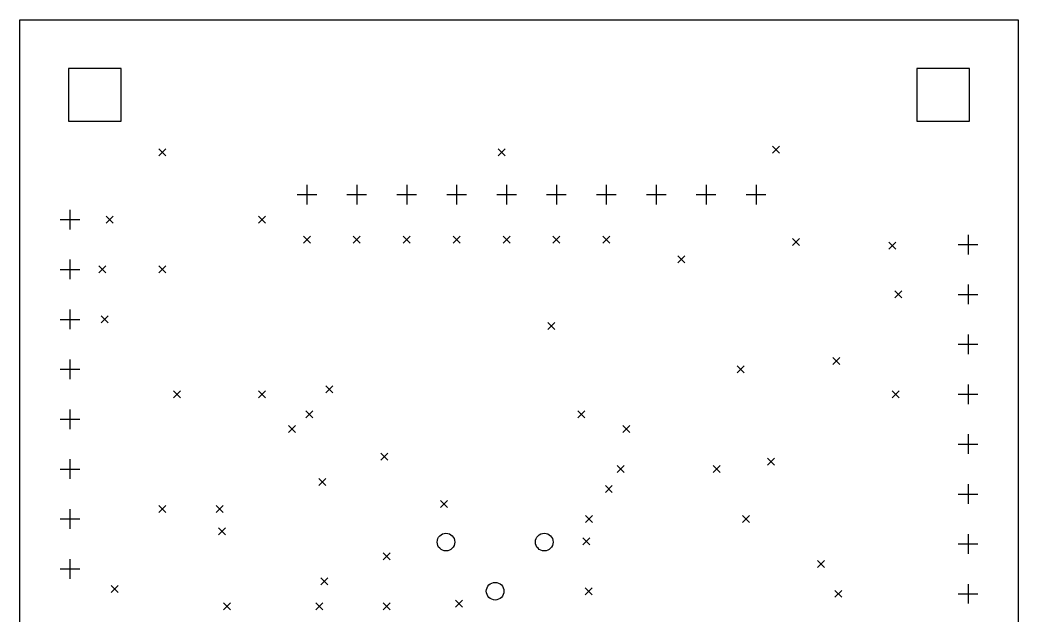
# Model space of a CAD drawing. Extents: x 4.63 to 6.7, y -4.93 to -2.8.
# Drawn here: x 4.7 to 6.7, y -3.992 to -2.8 of the extents above; entities that cross this region are included whole.
import ezdxf

# ---------------------------------------------------------------- set-up
doc = ezdxf.new("R2010")
doc.units = 0
doc.header["$MEASUREMENT"] = 0
doc.layers.add('BLACK', color=7, linetype='CONTINUOUS')

msp = doc.modelspace()

# ---------------------------------------------------------------- linework, layer by layer
at = {"layer": 'BLACK', "linetype": 'CONTINUOUS'}
for p, q in [((4.7, -4.3), (4.7, -2.8)), ((4.7, -2.8), (6.7, -2.8)), ((6.7, -2.8), (6.7, -4.3)), ((4.903, -2.897), (4.797, -2.897)), ((4.797, -2.897), (4.797, -3.003)), ((4.903, -3.003), (4.903, -2.897)), ((6.603, -2.897), (6.497, -2.897)), ((6.497, -2.897), (6.497, -3.003)), ((6.603, -3.003), (6.603, -2.897)), ((4.797, -3.003), (4.903, -3.003)), ((6.497, -3.003), (6.603, -3.003)), ((4.978, -3.058), (4.992, -3.072)), ((4.992, -3.058), (4.978, -3.072)), ((5.658, -3.058), (5.672, -3.072)), ((5.672, -3.058), (5.658, -3.072)), ((6.208, -3.053), (6.222, -3.067)), ((6.222, -3.053), (6.208, -3.067)), ((5.275, -3.1303), (5.275, -3.1697)), ((5.375, -3.1303), (5.375, -3.1697)), ((5.475, -3.1303), (5.475, -3.1697)), ((5.575, -3.1303), (5.575, -3.1697)), ((5.675, -3.1303), (5.675, -3.1697)), ((5.775, -3.1303), (5.775, -3.1697)), ((5.875, -3.1303), (5.875, -3.1697)), ((5.975, -3.1303), (5.975, -3.1697)), ((6.075, -3.1303), (6.075, -3.1697)), ((6.175, -3.1303), (6.175, -3.1697)), ((5.2553, -3.15), (5.2947, -3.15)), ((5.3553, -3.15), (5.3947, -3.15)), ((5.4553, -3.15), (5.4947, -3.15)), ((5.5553, -3.15), (5.5947, -3.15)), ((5.6553, -3.15), (5.6947, -3.15)), ((5.7553, -3.15), (5.7947, -3.15)), ((5.8553, -3.15), (5.8947, -3.15)), ((5.9553, -3.15), (5.9947, -3.15)), ((6.0553, -3.15), (6.0947, -3.15)), ((6.1553, -3.15), (6.1947, -3.15)), ((4.7803, -3.2), (4.8197, -3.2)), ((4.8, -3.1803), (4.8, -3.2197)), ((4.873, -3.193), (4.887, -3.207)), ((4.887, -3.193), (4.873, -3.207)), ((5.178, -3.193), (5.192, -3.207)), ((5.192, -3.193), (5.178, -3.207)), ((5.268, -3.233), (5.282, -3.247)), ((5.282, -3.233), (5.268, -3.247)), ((5.368, -3.233), (5.382, -3.247)), ((5.382, -3.233), (5.368, -3.247)), ((5.468, -3.233), (5.482, -3.247)), ((5.482, -3.233), (5.468, -3.247)), ((5.568, -3.233), (5.582, -3.247)), ((5.582, -3.233), (5.568, -3.247)), ((5.668, -3.233), (5.682, -3.247)), ((5.682, -3.233), (5.668, -3.247)), ((5.768, -3.233), (5.782, -3.247)), ((5.782, -3.233), (5.768, -3.247)), ((5.868, -3.233), (5.882, -3.247)), ((5.882, -3.233), (5.868, -3.247)), ((6.248, -3.238), (6.262, -3.252)), ((6.262, -3.238), (6.248, -3.252)), ((6.6, -3.2303), (6.6, -3.2697)), ((6.441, -3.245), (6.455, -3.259)), ((6.455, -3.245), (6.441, -3.259)), ((6.5803, -3.25), (6.6197, -3.25)), ((6.018, -3.273), (6.032, -3.287)), ((6.032, -3.273), (6.018, -3.287)), ((4.7803, -3.3), (4.8197, -3.3)), ((4.8, -3.2803), (4.8, -3.3197)), ((4.858, -3.293), (4.872, -3.307)), ((4.872, -3.293), (4.858, -3.307)), ((4.978, -3.293), (4.992, -3.307)), ((4.992, -3.293), (4.978, -3.307)), ((6.6, -3.3303), (6.6, -3.3697)), ((6.453, -3.343), (6.467, -3.357)), ((6.467, -3.343), (6.453, -3.357)), ((6.5803, -3.35), (6.6197, -3.35)), ((4.7803, -3.4), (4.8197, -3.4)), ((4.8, -3.3803), (4.8, -3.4197)), ((4.863, -3.393), (4.877, -3.407)), ((4.877, -3.393), (4.863, -3.407)), ((5.758, -3.406), (5.772, -3.42)), ((5.772, -3.406), (5.758, -3.42)), ((6.6, -3.4303), (6.6, -3.4697)), ((6.5803, -3.45), (6.6197, -3.45)), ((6.3288, -3.4765), (6.3428, -3.4905)), ((6.3428, -3.4765), (6.3288, -3.4905)), ((4.7803, -3.5), (4.8197, -3.5)), ((4.8, -3.4803), (4.8, -3.5197)), ((6.137, -3.493), (6.151, -3.507)), ((6.151, -3.493), (6.137, -3.507)), ((5.313, -3.533), (5.327, -3.547)), ((5.327, -3.533), (5.313, -3.547)), ((6.6, -3.5303), (6.6, -3.5697)), ((5.008, -3.543), (5.022, -3.557)), ((5.022, -3.543), (5.008, -3.557)), ((5.178, -3.543), (5.192, -3.557)), ((5.192, -3.543), (5.178, -3.557)), ((6.448, -3.543), (6.462, -3.557)), ((6.462, -3.543), (6.448, -3.557)), ((6.5803, -3.55), (6.6197, -3.55)), ((4.7803, -3.6), (4.8197, -3.6)), ((4.8, -3.5803), (4.8, -3.6197)), ((5.273, -3.583), (5.287, -3.597)), ((5.287, -3.583), (5.273, -3.597)), ((5.818, -3.583), (5.832, -3.597)), ((5.832, -3.583), (5.818, -3.597)), ((5.238, -3.613), (5.252, -3.627)), ((5.252, -3.613), (5.238, -3.627)), ((5.908, -3.613), (5.922, -3.627)), ((5.922, -3.613), (5.908, -3.627)), ((6.6, -3.6303), (6.6, -3.6697)), ((6.5803, -3.65), (6.6197, -3.65)), ((5.423, -3.668), (5.437, -3.682)), ((5.437, -3.668), (5.423, -3.682)), ((6.198, -3.678), (6.212, -3.692)), ((6.212, -3.678), (6.198, -3.692)), ((4.7803, -3.7), (4.8197, -3.7)), ((4.8, -3.6803), (4.8, -3.7197)), ((5.897, -3.693), (5.911, -3.707)), ((5.911, -3.693), (5.897, -3.707)), ((6.089, -3.693), (6.103, -3.707)), ((6.103, -3.693), (6.089, -3.707)), ((5.2992, -3.7186), (5.3132, -3.7326)), ((5.3132, -3.7186), (5.2992, -3.7326)), ((5.873, -3.733), (5.887, -3.747)), ((5.887, -3.733), (5.873, -3.747)), ((6.6, -3.7303), (6.6, -3.7697)), ((6.5803, -3.75), (6.6197, -3.75)), ((4.978, -3.773), (4.992, -3.787)), ((4.992, -3.773), (4.978, -3.787)), ((5.093, -3.773), (5.107, -3.787)), ((5.107, -3.773), (5.093, -3.787)), ((5.543, -3.763), (5.557, -3.777)), ((5.557, -3.763), (5.543, -3.777)), ((4.7803, -3.8), (4.8197, -3.8)), ((4.8, -3.7803), (4.8, -3.8197)), ((5.833, -3.793), (5.847, -3.807)), ((5.847, -3.793), (5.833, -3.807)), ((6.148, -3.793), (6.162, -3.807)), ((6.162, -3.793), (6.148, -3.807)), ((5.098, -3.818), (5.112, -3.832)), ((5.112, -3.818), (5.098, -3.832)), ((5.828, -3.838), (5.842, -3.852)), ((5.842, -3.838), (5.828, -3.852)), ((6.6, -3.8303), (6.6, -3.8697)), ((6.5803, -3.85), (6.6197, -3.85)), ((5.428, -3.868), (5.442, -3.882)), ((5.442, -3.868), (5.428, -3.882)), ((4.7803, -3.9), (4.8197, -3.9)), ((4.8, -3.8803), (4.8, -3.9197)), ((6.298, -3.8831), (6.312, -3.8971)), ((6.312, -3.8831), (6.298, -3.8971)), ((5.303, -3.918), (5.317, -3.932)), ((5.317, -3.918), (5.303, -3.932)), ((4.883, -3.933), (4.897, -3.947)), ((4.897, -3.933), (4.883, -3.947)), ((5.8329, -3.938), (5.8469, -3.952)), ((5.8469, -3.938), (5.8329, -3.952)), ((6.6, -3.9303), (6.6, -3.9697)), ((6.333, -3.943), (6.347, -3.957)), ((6.347, -3.943), (6.333, -3.957)), ((6.5803, -3.95), (6.6197, -3.95)), ((5.108, -3.968), (5.122, -3.982)), ((5.122, -3.968), (5.108, -3.982)), ((5.293, -3.968), (5.307, -3.982)), ((5.307, -3.968), (5.293, -3.982)), ((5.428, -3.968), (5.442, -3.982)), ((5.442, -3.968), (5.428, -3.982)), ((5.573, -3.963), (5.587, -3.977)), ((5.587, -3.963), (5.573, -3.977))]:
    msp.add_line(p, q, dxfattribs=at)
at = {"layer": 'BLACK'}
for centre in [(5.5537, -3.8463), (5.7506, -3.8463), (5.6522, -3.9447)]:
    msp.add_circle(centre, 0.0177, dxfattribs=at)

doc.saveas('drawing.dxf')
